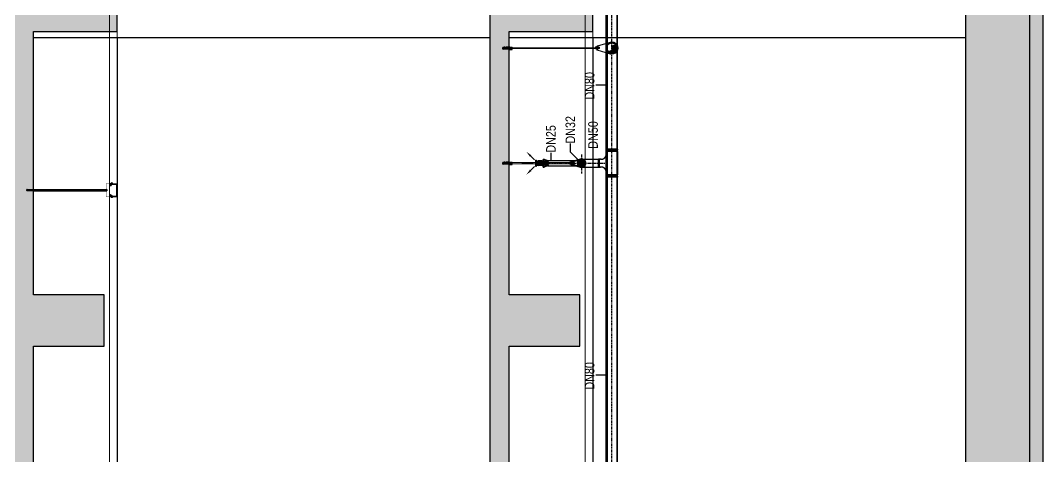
# Model space of a CAD drawing. Header units: millimetres. Extents: x -379292 to 1221486, y 92049 to 447512.
# Drawn here: x -33176 to -25218, y 181061 to 184454 of the extents above; entities that cross this region are included whole.
import ezdxf
from ezdxf.enums import TextEntityAlignment as Align

# ---------------------------------------------------------------- set-up
doc = ezdxf.new("R2010")
doc.units = ezdxf.units.MM
for name, pattern in [('ACISOTGB', [9, 4, -1, 1, -1, 1, -1]), ('CENTRE', [50.8, 31.75, -6.35, 6.35, -6.35]), ('HIDDEN', [9.525, 6.35, -3.175]), ('SOGUKSU1', [72, 60, -6, 0, -6])]:
    doc.linetypes.add(name, pattern=pattern)
for name, color, linetype in [('05_CONCRETE', 6, 'Continuous'), ('05_CONCRETE VIEW', 142, 'Continuous'), ('05_HATCH CONCRETE', 141, 'Continuous'), ('05_HATCH SOLID-1', 252, 'Continuous'), ('05_INSULATION MEMBRANE', 42, 'HIDDEN'), ('E-CT-TEXT', 7, 'Continuous'), ('M_FIRE_QRSC-K8-PENDENT SPRINKLER', 102, 'Continuous'), ('M_YANGIN_SPR_ CAP', 7, 'Continuous'), ('OZD_TAVA', 50, 'Continuous')]:
    doc.layers.add(name, color=color, linetype=linetype)
for name, color, linetype, lineweight in [('1-MIMARI', 8, 'Continuous', 9), ('1-YANGIN BORUSU-2', 5, 'SOGUKSU1', 30), ('1-YANGIN BORUSU-3', 1, 'SOGUKSU1', 30), ('e_kesit_cizgisi', 7, 'Continuous', 9)]:
    doc.layers.add(name, color=color, linetype=linetype, lineweight=lineweight)
doc.styles.add('DOA.ARIAL', font='arial.ttf')

# ---------------------------------------------------------------- blocks, each defined once
blk = doc.blocks.new('A$C6a8db8d0')
at = {"layer": '05_HATCH CONCRETE', "ltscale": 25}
h = blk.add_hatch(dxfattribs=at)
h.set_pattern_fill('ANSI33', color=256, scale=1.5, angle=180, style=0)
h.set_pattern_definition([(225, (-88179.537, -273658.197), (6.7351921, -6.7351921), []), (225, (-88186.273, -273658.197), (6.7351921, -6.7351921), [4.7625, -2.38125])])
h.paths.add_polyline_path([(5815, 1180), (5795, 1180), (5795, 1160), (-1895, 1160), (-1895, 1080), (-1845, 1080), (-1845, 1145), (-1635, 1145), (-1635, 1090), (-1595, 1090), (-1595, 1145), (-1335, 1145), (-1335, 1090), (-1295, 1090), (-1295, 1145), (-1090, 1145), (-1090, 1080), (-1040, 1080), (-1040, 1145), (-835, 1145), (-835, 1090), (-795, 1090), (-795, 1145), (-535, 1145), (-535, 1090), (-495, 1090), (-495, 1145), (-290, 1145), (-290, 1080), (-240, 1080), (-240, 1145), (-35, 1145), (-35, 1090), (5, 1090), (5, 1145), (265, 1145), (265, 1090), (305, 1090), (305, 1145), (510, 1145), (510, 1080), (560, 1080), (560, 1145), (765, 1145), (765, 1090), (805, 1090), (805, 1145), (1065, 1145), (1065, 1090), (1105, 1090), (1105, 1145), (1310, 1145), (1310, 1080), (1360, 1080), (1360, 1145), (1565, 1145), (1565, 1090), (1605, 1090), (1605, 1145), (1865, 1145), (1865, 1090), (1905, 1090), (1905, 1145), (2110, 1145), (2110, 1080), (2160, 1080), (2160, 1145), (2365, 1145), (2365, 1090), (2405, 1090), (2405, 1145), (2665, 1145), (2665, 1090), (2705, 1090), (2705, 1145), (2910, 1145), (2910, 1080), (2960, 1080), (2960, 1145), (3165, 1145), (3165, 1090), (3205, 1090), (3205, 1145), (3465, 1145), (3465, 1090), (3505, 1090), (3505, 1145), (3710, 1145), (3710, 1080), (3760, 1080), (3760, 1145), (3965, 1145), (3965, 1090), (4005, 1090), (4005, 1145), (4265, 1145), (4265, 1090), (4305, 1090), (4305, 1145), (4510, 1145), (4510, 1080), (4560, 1080), (4560, 1145), (4765, 1145), (4765, 1090), (4805, 1090), (4805, 1145), (5065, 1145), (5065, 1090), (5105, 1090), (5105, 1145), (5310, 1145), (5310, 1080), (5360, 1080), (5360, 1145), (5540, 1145), (5540, 1090), (5580, 1090), (5580, 1145), (5765, 1145), (5765, 1080), (5815, 1080)])
at = {"layer": '05_HATCH CONCRETE', "ltscale": 25, "transparency": 33554671}
h = blk.add_hatch(dxfattribs=at)
h.set_pattern_fill('ANSI33', color=256, scale=1.5, angle=180)
h.set_pattern_definition([(225, (-8686.666, 32930.851), (6.735192, -6.735192), []), (225, (-8693.402, 32930.851), (6.735192, -6.735192), [4.7625, -2.38125])])
h.paths.add_polyline_path([(-8675, 790), (-8675, 420), (-8725, 420), (-8725, 370), (9165, 370), (9165, 420), (9115, 420), (9115, 810), (9095, 810), (9095, 790), (5815, 790), (5815, 810), (5795, 810), (5795, 790), (-1895, 790), (-1895, 710), (-1845, 710), (-1845, 775), (-1635, 775), (-1635, 720), (-1595, 720), (-1595, 775), (-1335, 775), (-1335, 720), (-1295, 720), (-1295, 775), (-1090, 775), (-1090, 710), (-1040, 710), (-1040, 775), (-835, 775), (-835, 720), (-795, 720), (-795, 775), (-535, 775), (-535, 720), (-495, 720), (-495, 775), (-290, 775), (-290, 710), (-240, 710), (-240, 775), (-35, 775), (-35, 720), (5, 720), (5, 775), (265, 775), (265, 720), (305, 720), (305, 775), (510, 775), (510, 710), (560, 710), (560, 775), (765, 775), (765, 720), (805, 720), (805, 775), (1065, 775), (1065, 720), (1105, 720), (1105, 775), (1310, 775), (1310, 710), (1360, 710), (1360, 775), (1565, 775), (1565, 720), (1605, 720), (1605, 775), (1865, 775), (1865, 720), (1905, 720), (1905, 775), (2110, 775), (2110, 710), (2160, 710), (2160, 775), (2365, 775), (2365, 720), (2405, 720), (2405, 775), (2665, 775), (2665, 720), (2705, 720), (2705, 775), (2910, 775), (2910, 710), (2960, 710), (2960, 775), (3165, 775), (3165, 720), (3205, 720), (3205, 775), (3465, 775), (3465, 720), (3505, 720), (3505, 775), (3710, 775), (3710, 710), (3760, 710), (3760, 775), (3965, 775), (3965, 720), (4005, 720), (4005, 775), (4265, 775), (4265, 720), (4305, 720), (4305, 775), (4510, 775), (4510, 710), (4560, 710), (4560, 775), (4765, 775), (4765, 720), (4805, 720), (4805, 775), (5065, 775), (5065, 720), (5105, 720), (5105, 775), (5310, 775), (5310, 710), (5360, 710), (5360, 775), (5540, 775), (5540, 720), (5580, 720), (5580, 775), (5760, 775), (5760, 710), (5810, 710), (5810, 775), (6110, 775), (6110, 710), (6160, 710), (6160, 775), (6365, 775), (6365, 720), (6405, 720), (6405, 775), (6665, 775), (6665, 720), (6705, 720), (6705, 775), (6910, 775), (6910, 710), (6960, 710), (6960, 775), (7165, 775), (7165, 720), (7205, 720), (7205, 775), (7465, 775), (7465, 720), (7505, 720), (7505, 775), (7710, 775), (7710, 710), (7760, 710), (7760, 775), (7965, 775), (7965, 720), (8005, 720), (8005, 775), (8265, 775), (8265, 720), (8305, 720), (8305, 775), (8510, 775), (8510, 710), (8560, 710), (8560, 775), (8790, 775), (8790, 720), (8830, 720), (8830, 775), (9085, 775), (9085, 420), (-8645, 420), (-8645, 775), (-8270, 775), (-8270, 710), (-8220, 710), (-8220, 775), (-8015, 775), (-8015, 720), (-7975, 720), (-7975, 775), (-7715, 775), (-7715, 720), (-7675, 720), (-7675, 775), (-7470, 775), (-7470, 710), (-7420, 710), (-7420, 775), (-7215, 775), (-7215, 720), (-7175, 720), (-7175, 775), (-6915, 775), (-6915, 720), (-6875, 720), (-6875, 775), (-6670, 775), (-6670, 710), (-6620, 710), (-6620, 775), (-6415, 775), (-6415, 720), (-6375, 720), (-6375, 775), (-6115, 775), (-6115, 720), (-6075, 720), (-6075, 775), (-5870, 775), (-5870, 710), (-5820, 710), (-5820, 775), (-5615, 775), (-5615, 720), (-5575, 720), (-5575, 775), (-5315, 775), (-5315, 720), (-5275, 720), (-5275, 775), (-5070, 775), (-5070, 710), (-5020, 710), (-5020, 775), (-4815, 775), (-4815, 720), (-4775, 720), (-4775, 775), (-4515, 775), (-4515, 720), (-4475, 720), (-4475, 775), (-4270, 775), (-4270, 710), (-4220, 710), (-4220, 775), (-4015, 775), (-4015, 720), (-3975, 720), (-3975, 775), (-3715, 775), (-3715, 720), (-3675, 720), (-3675, 775), (-3470, 775), (-3470, 710), (-3420, 710), (-3420, 775), (-3215, 775), (-3215, 720), (-3175, 720), (-3175, 775), (-2915, 775), (-2915, 720), (-2875, 720), (-2875, 775), (-2670, 775), (-2670, 710), (-2620, 710), (-2620, 775), (-2435, 775), (-2435, 720), (-2395, 720), (-2395, 775), (-2175, 775), (-2175, 720), (-2135, 720), (-2135, 775), (-1955, 775), (-1955, 710), (-1905, 710), (-1905, 790)])
at = {"layer": '05_HATCH SOLID-1', "ltscale": 25}
h = blk.add_hatch(dxfattribs=at)
h.set_pattern_fill('AR-CONC', color=256, scale=0.025)
h.set_pattern_definition([(50, (-8686.6663, 32930.8506), (4.55461672, -0.39847714), [0.47625, -5.23875]), (355, (-8686.6663, 32930.8506), (-0.88108554, 4.77642113), [0.381, -4.1910146]), (100.451445, (-8686.287, 32930.8174), (3.6735312, 4.3779438), [0.4047502, -4.4522561]), (46.1842, (-8686.6663, 32932.1206), (6.776976, -1.0510582), [0.714375, -7.858125]), (96.635558, (-8686.1016, 32932.033), (5.9351034, 6.1856531), [0.6071256, -6.6783902]), (351.184151, (-8686.666, 32932.1206), (5.9351034, 6.1856531), [0.5714992, -6.2864933]), (21, (-8686.0313, 32931.803), (3.7903598, -2.55662995), [0.47625, -5.23875]), (326, (-8686.0313, 32931.803), (1.5450507, 4.60469915), [0.381, -4.191]), (71.451445, (-8685.7155, 32931.59), (5.3354105, 2.0480692), [0.4047502, -4.45224844]), (37.5, (-8686.6663, 32930.8506), (0.07721508, 2.11387597), [0, -4.1402, 0, -4.2545, 0, -4.206875]), (7.5, (-8686.6663, 32930.8506), (1.67049156, 2.50451437), [0, -2.4257, 0, -4.04495, 0, -1.603375]), (327.5, (-8688.0824, 32930.8506), (3.38976488, -0.1432186), [0, -1.5875, 0, -4.953, 0, -6.57225]), (317.5, (-8688.7174, 32930.8506), (3.70322953, 0.63566228), [0, -2.06375, 0, -3.2893, 0, -4.66725])])
h.paths.add_polyline_path([(9165, 360), (-8725, 360), (-8725, 370), (9165, 370)])
at = {"layer": '05_CONCRETE'}
for points in [[(-1090, 1080), (-1040, 1080), (-1040, 1145), (-835, 1145), (-835, 1090), (-795, 1090), (-795, 1145), (-535, 1145), (-535, 1090), (-495, 1090), (-495, 1145), (-290, 1145), (-290, 1080), (-240, 1080), (-240, 1145), (-35, 1145), (-35, 1090), (5, 1090), (5, 1145), (265, 1145), (265, 1090), (305, 1090)], [(-8725, 370), (9165, 370)], [(5795, 790), (-1895, 790)], [(-1090, 710), (-1040, 710), (-1040, 775), (-835, 775), (-835, 720), (-795, 720), (-795, 775), (-535, 775), (-535, 720), (-495, 720), (-495, 775), (-290, 775), (-290, 710), (-240, 710), (-240, 775), (-35, 775), (-35, 720), (5, 720), (5, 775), (265, 775), (265, 720), (305, 720)], [(9085, 420), (-8645, 420)]]:
    blk.add_lwpolyline(points, dxfattribs=at)
at = {"layer": '05_CONCRETE VIEW', "ltscale": 20, "flags": 128}
for points in [[(-295, 790), (-295, 1145)], [(-295, 1080), (-1035, 1080)], [(-295, 420), (-295, 775)], [(-295, 710), (-1035, 710)]]:
    blk.add_lwpolyline(points, dxfattribs=at)
at = {"layer": '05_CONCRETE VIEW', "elevation": 0}
blk.add_lwpolyline([(9165, 360), (-8725, 360), (-8725, 370), (9165, 370)], close=True, dxfattribs=at)
at = {"layer": '05_INSULATION MEMBRANE', "color": 1, "ltscale": 5, "const_width": 0.2, "elevation": 0}
blk.add_lwpolyline([(-8675.3, 790), (-8675.3, 420.29), (-8725.3, 420.29), (-8725.3, 359.5), (9165.29, 359.5)], dxfattribs=at)
blk = doc.blocks.new('*U1139')
h = blk.add_hatch()
h.set_pattern_fill('ANSI31', color=256, scale=0.1, angle=180)
h.set_pattern_definition([(225, (-8e-08, -8.7207), (0.2245064, -0.2245064), [])])
h.paths.add_polyline_path([(-4.45, 0, 1), (4.44, 0, 1)])
h.paths.add_polyline_path([(4.04, 0, -1), (-4.04, 0, -1)], flags=16)
h = blk.add_hatch(color=256)
h.dxf.hatch_style = 1
h.paths.add_polyline_path([(0, -4.04, 1), (0, 0, -1), (0, 4.04, 0.414214), (-4.04, 0, 0.414214)])
at = {"color": 7}
for p, q in [((-1.17, 79.62), (-1.17, 79.87)), ((-1.17, 79.87), (1.23, 79.87)), ((-1.17, 79.62), (1.23, 79.62)), ((1.23, 79.62), (1.23, 79.87)), ((-0.88, 79.53), (-0.88, 78.7)), ((-0.88, 78.53), (-0.88, 77.7)), ((-0.73, 78.62), (0.79, 78.62)), ((-0.73, 77.62), (0.79, 77.62)), ((-0.58, 79.53), (-0.58, 78.7)), ((-0.58, 78.53), (-0.58, 77.7)), ((0.64, 79.53), (0.64, 78.7)), ((0.64, 78.53), (0.64, 77.7)), ((0.94, 79.53), (0.94, 78.7)), ((0.94, 78.53), (0.94, 77.7))]:
    blk.add_line(p, q, dxfattribs=at)
at = {"color": 7, "ltscale": 0.5}
for p, q in [((-0.69, 83.79), (-0.61, 84.03)), ((-0.69, 83.27), (-0.69, 83.79)), ((-0.69, 83.27), (-0.61, 83.17)), ((-0.69, 82.21), (-0.61, 82.31)), ((-0.69, 80.28), (-0.69, 82.21)), ((-0.69, 81.58), (-0.66, 82.02)), ((-0.69, 81.58), (-0.42, 81.58)), ((-0.69, 80.95), (-0.66, 81.38)), ((-0.69, 80.95), (-0.42, 80.95)), ((-0.69, 80.28), (0.77, 80.28)), ((-0.69, 79.87), (-0.69, 80.09)), ((0.77, 80.09), (-0.69, 80.09)), ((-0.66, 82.02), (-0.42, 82.02)), ((-0.66, 81.38), (-0.42, 81.38)), ((-0.61, 84.03), (-0.33, 84.03)), ((-0.61, 82.31), (-0.61, 83.17)), ((-0.47, 84.19), (-0.6, 84.58)), ((-0.54, 84.9), (0.62, 84.9)), ((-0.54, 84.79), (0.62, 84.79)), ((-0.47, 84.03), (-0.47, 84.19)), ((-0.47, 84.19), (0.55, 84.19)), ((-0.42, 82.02), (-0.42, 81.58)), ((-0.42, 81.38), (-0.42, 80.95)), ((-0.33, 84.03), (0.04, 83.66)), ((-0.22, 83.29), (0.3, 83.29)), ((-0.22, 83.29), (-0.22, 82.5)), ((-0.22, 82.94), (0.3, 82.94)), ((-0.22, 82.5), (0.04, 82.24)), ((-0.08, 80.7), (-0.08, 80.51)), ((0.41, 84.03), (0.04, 83.66)), ((0.04, 83.66), (0.04, 83.29)), ((0.3, 82.5), (0.04, 82.24)), ((0.04, 82.24), (0.04, 80.82)), ((0.16, 80.7), (0.16, 80.51)), ((0.3, 83.29), (0.3, 82.5)), ((0.69, 84.03), (0.41, 84.03)), ((0.74, 82.02), (0.5, 82.02)), ((0.5, 82.02), (0.5, 81.58)), ((0.77, 81.58), (0.5, 81.58)), ((0.74, 81.38), (0.5, 81.38)), ((0.5, 81.38), (0.5, 80.95)), ((0.77, 80.95), (0.5, 80.95)), ((0.55, 84.19), (0.68, 84.58)), ((0.55, 84.03), (0.55, 84.19)), ((0.77, 83.79), (0.69, 84.03)), ((0.77, 83.27), (0.69, 83.17)), ((0.69, 82.31), (0.69, 83.17)), ((0.77, 82.21), (0.69, 82.31)), ((0.77, 81.58), (0.74, 82.02)), ((0.77, 80.95), (0.74, 81.38)), ((0.77, 83.27), (0.77, 83.79)), ((0.77, 80.28), (0.77, 82.21)), ((0.77, 79.87), (0.77, 80.09))]:
    blk.add_line(p, q, dxfattribs=at)
at = {"color": 7, "linetype": 'Continuous', "lineweight": 5}
for p, q in [((-0.34, 77.62), (-0.34, 12.64)), ((0.66, 77.62), (0.66, 12.64))]:
    blk.add_line(p, q, dxfattribs=at)
at = {"lineweight": 5}
for p, q in [((-0.8, 11.91), (1.12, 11.91)), ((-0.8, 11.07), (1.12, 11.07)), ((-0.64, 12.52), (-0.64, 12.03)), ((-0.64, 10.95), (-0.64, 10.46)), ((-0.47, 12.64), (0.79, 12.64)), ((-0.47, 10.34), (0.79, 10.34)), ((-0.29, 12.52), (-0.29, 12.03)), ((-0.29, 10.95), (-0.29, 10.46)), ((-0.29, 10.34), (-0.29, 9.86)), ((-0.29, 9.86), (0.61, 9.86)), ((-0.29, 9.86), (-0.21, 9.78)), ((-0.21, 9.78), (0.53, 9.78)), ((0.61, 9.86), (0.53, 9.78)), ((0.61, 12.52), (0.61, 12.03)), ((0.61, 10.95), (0.61, 10.46)), ((0.61, 10.34), (0.61, 9.86)), ((0.96, 12.52), (0.96, 12.03)), ((0.96, 10.95), (0.96, 10.46))]:
    blk.add_line(p, q, dxfattribs=at)
at = {"linetype": 'CENTRE', "lineweight": 5}
for p, q in [((-0.8, 11.75), (-0.8, 11.91)), ((-0.8, 11.23), (-0.8, 11.07)), ((1.12, 11.75), (1.12, 11.91)), ((1.12, 11.23), (1.12, 11.07))]:
    blk.add_line(p, q, dxfattribs=at)
at = {"color": 7, "linetype": 'Continuous', "lineweight": 15}
for p, q in [((-0.73, 11.5), (-0.73, 11.25)), ((0.81, 11.5), (0.81, 11.75))]:
    blk.add_line(p, q, dxfattribs=at)
blk.add_lwpolyline([(-4.4, 1.34), (-1.32, 11.43, -0.329751), (-1.22, 11.5), (1.06, 11.5), (1.06, 11.75), (-1.29, 11.75, 0.329751), (-1.53, 11.57), (-4.64, 1.42, 1.351422), (4.64, 1.42), (1.61, 11.32, 0.329751), (1.37, 11.5), (-0.98, 11.5), (-0.98, 11.25), (1.3, 11.25, -0.329751), (1.39, 11.17), (4.4, 1.34, -1.351422)], format="xyb", close=True, dxfattribs=at)
for radius in [4.45, 4.04]:
    blk.add_circle((0, 0), radius)
at = {"color": 7}
for centre, radius, start, end in [((-0.73, 79.44), 0.176, 30.25522, 149.74478), ((0.03, 77.45), 2.16, 73.65681, 106.34319), ((0.79, 79.44), 0.176, 30.25522, 149.74478), ((-0.73, 78.79), 0.176, 210.25522, 329.74478), ((-0.73, 78.44), 0.176, 30.25522, 149.74478), ((-0.73, 77.79), 0.176, 210.25522, 329.74478), ((0.03, 80.78), 2.16, 253.65681, 286.34319), ((0.03, 76.45), 2.16, 73.65681, 106.34319), ((0.03, 79.78), 2.16, 253.65681, 286.34319), ((0.79, 78.79), 0.176, 210.25522, 329.74478), ((0.79, 78.44), 0.176, 30.25522, 149.74478), ((0.79, 77.79), 0.176, 210.25522, 329.74478)]:
    blk.add_arc(centre, radius, start, end, dxfattribs=at)
at = {"color": 7, "ltscale": 0.5}
for centre, radius, start, end in [((-0.71, 80.18), 0.0963, 278.9277, 81.0723), ((-0.44, 84.65), 0.177, 125.93795, 201.79087), ((-0.37, 84.85), 0.177, 163.86441, 201.79087), ((0.04, 80.7), 0.118, 0, 180), ((0.04, 80.51), 0.118, 180, 0), ((0.45, 84.85), 0.177, 338.20913, 16.13559), ((0.52, 84.65), 0.177, 338.20913, 54.06205), ((0.79, 80.18), 0.0963, 98.9277, 261.0723)]:
    blk.add_arc(centre, radius, start, end, dxfattribs=at)
at = {"lineweight": 5}
for centre, radius, start, end in [((-0.47, 12.46), 0.188, 20.8221, 159.1779), ((-0.47, 12.1), 0.188, 200.8221, 339.1779), ((-0.47, 10.89), 0.188, 20.8221, 159.1779), ((-0.47, 10.53), 0.188, 200.8221, 339.1779), ((0.16, 11.74), 0.907, 60.07925, 119.92075), ((0.16, 12.82), 0.907, 240.07925, 299.92075), ((0.16, 10.17), 0.907, 60.07925, 119.92075), ((0.16, 11.25), 0.907, 240.07925, 299.92075), ((0.79, 12.46), 0.188, 20.8221, 159.1779), ((0.79, 12.1), 0.188, 200.8221, 339.1779), ((0.79, 10.89), 0.188, 20.8221, 159.1779), ((0.79, 10.53), 0.188, 200.8221, 339.1779)]:
    blk.add_arc(centre, radius, start, end, dxfattribs=at)
blk.add_arc((0, -2.02), 2.02, 270, 90)
blk = doc.blocks.new('A$C12965CA4')
at = {"layer": 'M_FIRE_QRSC-K8-PENDENT SPRINKLER'}
for p, q in [((126, 366, -796227), (126, 377, -796227)), ((126, 377, -796227), (126, 377, -796227)), ((131, 381, -796227), (131, 369, -796227)), ((141, 370, -796227), (141, 357, -796227)), ((208, 370, -796227), (141, 370, -796227)), ((145, 391, -796227), (167, 399, -796227)), ((149, 398, -796227), (145, 391, -796227)), ((149, 432, -796227), (149, 398, -796227)), ((149, 420, -796227), (201, 420, -796227)), ((195, 371, -796227), (155, 371, -796227)), ((157, 379, -796227), (193, 379, -796227)), ((190, 392, -796227), (160, 392, -796227)), ((160, 392, -796227), (160, 370, -796227)), ((190, 391, -796227), (160, 391, -796227)), ((190, 390, -796227), (160, 390, -796227)), ((190, 389, -796227), (160, 388, -796227)), ((190, 387, -796227), (160, 387, -796227)), ((190, 386, -796227), (160, 386, -796227)), ((190, 385, -796227), (160, 384, -796227)), ((190, 383, -796227), (160, 383, -796227)), ((190, 382, -796227), (160, 381, -796227)), ((190, 380, -796227), (160, 380, -796227)), ((190, 379, -796227), (160, 379, -796227)), ((190, 378, -796227), (160, 377, -796227)), ((190, 376, -796227), (160, 376, -796227)), ((190, 375, -796227), (160, 375, -796227)), ((190, 374, -796227), (160, 373, -796227)), ((190, 372, -796227), (160, 372, -796227)), ((161, 419, -796227), (161, 407, -796227)), ((164, 420, -796227), (185, 420, -796227)), ((164, 406, -796227), (185, 406, -796227)), ((165, 420, -796227), (185, 420, -796227)), ((167, 399, -796227), (167, 406, -796227)), ((167, 399, -796227), (168, 396, -796227)), ((183, 399, -796227), (167, 399, -796227)), ((168, 419, -796227), (168, 407, -796227)), ((168, 396, -796227), (168, 406, -796227)), ((168, 396, -796227), (182, 396, -796227)), ((182, 419, -796227), (182, 407, -796227)), ((182, 396, -796227), (182, 406, -796227)), ((183, 399, -796227), (182, 396, -796227)), ((183, 399, -796227), (183, 406, -796227)), ((204, 391, -796227), (183, 399, -796227)), ((189, 419, -796227), (189, 407, -796227)), ((190, 392, -796227), (190, 370, -796227)), ((201, 432, -796227), (201, 398, -796227)), ((201, 398, -796227), (204, 391, -796227)), ((208, 370, -796227), (208, 357, -796227)), ((219, 381, -796227), (219, 369, -796227)), ((223, 366, -796227), (223, 377, -796227)), ((223, 377, -796227), (223, 377, -796227)), ((127, 366, -796227), (147, 366, -796227)), ((166, 284, -796227), (137, 282, -796227)), ((137, 282, -796227), (137, 278, -796227)), ((137, 282, -796227), (181, 282, -796227)), ((213, 278, -796227), (137, 278, -796227)), ((137, 278, -796227), (213, 278, -796227)), ((208, 357, -796227), (141, 357, -796227)), ((148, 348, -796227), (148, 307, -796227)), ((155, 351, -796227), (151, 351, -796227)), ((195, 351, -796227), (155, 351, -796227)), ((195, 348, -796227), (155, 348, -796227)), ((157, 348, -796227), (158, 344, -796227)), ((158, 344, -796227), (158, 307, -796227)), ((192, 344, -796227), (158, 344, -796227)), ((158, 332, -796227), (158, 342, -796227)), ((192, 342, -796227), (158, 342, -796227)), ((158, 332, -796227), (158, 332, -796227)), ((159, 348, -796227), (160, 344, -796227)), ((165, 342, -796227), (165, 341, -796227)), ((184, 341, -796227), (165, 341, -796227)), ((171, 303, -796227), (166, 284, -796227)), ((166, 284, -796227), (175, 284, -796227)), ((213, 282, -796227), (169, 282, -796227)), ((170, 282, -796227), (175, 284, -796227)), ((170, 278, -796227), (170, 282, -796227)), ((171, 341, -796227), (171, 303, -796227)), ((178, 303, -796227), (171, 303, -796227)), ((183, 284, -796227), (175, 284, -796227)), ((179, 282, -796227), (175, 284, -796227)), ((178, 341, -796227), (178, 303, -796227)), ((178, 303, -796227), (183, 284, -796227)), ((179, 278, -796227), (179, 282, -796227)), ((183, 284, -796227), (213, 282, -796227)), ((184, 342, -796227), (184, 341, -796227)), ((191, 348, -796227), (190, 344, -796227)), ((191, 332, -796227), (191, 342, -796227)), ((192, 332, -796227), (191, 332, -796227)), ((193, 348, -796227), (192, 344, -796227)), ((192, 344, -796227), (192, 307, -796227)), ((195, 351, -796227), (199, 351, -796227)), ((202, 348, -796227), (202, 307, -796227)), ((223, 366, -796227), (203, 366, -796227)), ((213, 282, -796227), (213, 278, -796227))]:
    blk.add_line(p, q, dxfattribs=at)
at = {"layer": 'M_FIRE_QRSC-K8-PENDENT SPRINKLER', "elevation": -796227}
for points in [[(88, 216), (134, 262)], [(261, 216), (215, 262)], [(175, 180), (175, 245)]]:
    blk.add_lwpolyline(points, dxfattribs=at)
at = {"layer": 'M_FIRE_QRSC-K8-PENDENT SPRINKLER'}
for centre, radius, start, end in [((126, 383, -796227), 5.11, 270, 338.8169), ((125, 411, -796227), 42.7, 270.9413, 306.0333), ((1391, -108, -796227), 1352, 156.8896, 158.8169), ((175, 274, -796227), 95.9, 73.1867, 106.8133), ((139, 427, -796227), 10.2, 336.8896, 0), ((157, 368, -796227), 10.2, 90, 129.1092), ((164, 415, -796227), 5.73, 90, 127.8789), ((164, 411, -796227), 5.73, 232.1211, 270), ((164, 415, -796227), 5.73, 52.1211, 90), ((164, 411, -796227), 5.73, 270, 307.8789), ((175, 399, -796227), 21.1, 70.5288, 109.4712), ((175, 427, -796227), 21.1, 250.5288, 289.4712), ((185, 415, -796227), 5.73, 90, 127.8789), ((185, 411, -796227), 5.73, 232.1211, 270), ((185, 415, -796227), 5.73, 52.1211, 90), ((185, 411, -796227), 5.73, 270, 307.8789), ((193, 368, -796227), 10.2, 50.8908, 90), ((224, 411, -796227), 42.7, 233.9667, 269.0587), ((-1042, -108, -796227), 1352, 21.1831, 23.1545), ((223, 383, -796227), 5.11, 201.1831, 270), ((127, 366, -796227), 0.511, 180, 270), ((151, 348, -796227), 3.33, 90, 180), ((170, 306, -796227), 22.4, 179.9553, 260.6114), ((151, 353, -796227), 4.03, 337.4729, 59.0301), ((155, 350, -796227), 1.88, 90, 270), ((171, 305, -796227), 13.6, 171.7173, 258.7369), ((178, 305, -796227), 13.6, 281.2631, 8.2827), ((180, 306, -796227), 22.4, 279.3886, 0.0447), ((198, 353, -796227), 4.03, 120.9699, 202.5271), ((195, 350, -796227), 1.88, 270, 90), ((199, 348, -796227), 3.33, 0, 90), ((223, 366, -796227), 0.511, 270, 0)]:
    blk.add_arc(centre, radius, start, end, dxfattribs=at)
for points in [[(97, 207, -796227), (37, 165, -796227), (80, 224, -796227)], [(187, 180, -796227), (175, 108, -796227), (163, 180, -796227)], [(270, 224, -796227), (312, 165, -796227), (253, 207, -796227)]]:
    blk.add_solid(points, dxfattribs=at)
blk = doc.blocks.new('*U1157')
h = blk.add_hatch()
h.set_pattern_fill('ANSI31', color=256, scale=0.1, angle=180)
h.set_pattern_definition([(225, (-1e-07, -6.29572), (0.224506, -0.224506), [])])
h.paths.add_polyline_path([(-2.12, 0, 1), (2.12, 0, 1)])
h.paths.add_polyline_path([(1.79, 0, -1), (-1.8, 0, -1)], flags=16)
h = blk.add_hatch(color=256)
h.dxf.hatch_style = 1
h.paths.add_polyline_path([(0, -1.8, 1), (0, 0, -1), (0, 1.79, 0.414214), (-1.8, 0, 0.414214)])
at = {"color": 7}
for p, q in [((-1.17, 55.93), (-1.17, 56.18)), ((-1.17, 56.18), (1.23, 56.18)), ((-1.17, 55.93), (1.23, 55.93)), ((-0.88, 55.84), (-0.88, 55.02)), ((-0.58, 55.84), (-0.58, 55.02)), ((0.64, 55.84), (0.64, 55.02)), ((0.94, 55.84), (0.94, 55.02)), ((1.23, 55.93), (1.23, 56.18)), ((-0.88, 54.84), (-0.88, 54.02)), ((-0.73, 54.93), (0.79, 54.93)), ((-0.73, 53.93), (0.79, 53.93)), ((-0.58, 54.84), (-0.58, 54.02)), ((0.64, 54.84), (0.64, 54.02)), ((0.94, 54.84), (0.94, 54.02))]:
    blk.add_line(p, q, dxfattribs=at)
at = {"color": 7, "ltscale": 0.5}
for p, q in [((-0.69, 60.11), (-0.61, 60.35)), ((-0.69, 59.58), (-0.69, 60.11)), ((-0.69, 59.58), (-0.61, 59.49)), ((-0.69, 58.53), (-0.61, 58.62)), ((-0.69, 56.59), (-0.69, 58.53)), ((-0.69, 57.9), (-0.66, 58.34)), ((-0.69, 57.9), (-0.42, 57.9)), ((-0.69, 57.26), (-0.66, 57.7)), ((-0.69, 57.26), (-0.42, 57.26)), ((-0.69, 56.59), (0.77, 56.59)), ((-0.69, 56.18), (-0.69, 56.4)), ((0.77, 56.4), (-0.69, 56.4)), ((-0.66, 58.34), (-0.42, 58.34)), ((-0.66, 57.7), (-0.42, 57.7)), ((-0.61, 60.35), (-0.33, 60.35)), ((-0.61, 58.62), (-0.61, 59.49)), ((-0.47, 60.5), (-0.6, 60.9)), ((-0.54, 61.22), (0.62, 61.22)), ((-0.54, 61.1), (0.62, 61.1)), ((-0.47, 60.35), (-0.47, 60.5)), ((-0.47, 60.5), (0.55, 60.5)), ((-0.42, 58.34), (-0.42, 57.9)), ((-0.42, 57.7), (-0.42, 57.26)), ((-0.33, 60.35), (0.04, 59.98)), ((-0.22, 59.61), (0.3, 59.61)), ((-0.22, 59.61), (-0.22, 58.82)), ((-0.22, 59.26), (0.3, 59.26)), ((-0.22, 58.82), (0.04, 58.56)), ((-0.08, 57.02), (-0.08, 56.82)), ((0.41, 60.35), (0.04, 59.98)), ((0.04, 59.98), (0.04, 59.61)), ((0.3, 58.82), (0.04, 58.56)), ((0.04, 58.56), (0.04, 57.14)), ((0.16, 57.02), (0.16, 56.82)), ((0.3, 59.61), (0.3, 58.82)), ((0.69, 60.35), (0.41, 60.35)), ((0.74, 58.34), (0.5, 58.34)), ((0.5, 58.34), (0.5, 57.9)), ((0.77, 57.9), (0.5, 57.9)), ((0.74, 57.7), (0.5, 57.7)), ((0.5, 57.7), (0.5, 57.26)), ((0.77, 57.26), (0.5, 57.26)), ((0.55, 60.5), (0.68, 60.9)), ((0.55, 60.35), (0.55, 60.5)), ((0.77, 60.11), (0.69, 60.35)), ((0.77, 59.58), (0.69, 59.49)), ((0.69, 58.62), (0.69, 59.49)), ((0.77, 58.53), (0.69, 58.62)), ((0.77, 57.9), (0.74, 58.34)), ((0.77, 57.26), (0.74, 57.7)), ((0.77, 59.58), (0.77, 60.11)), ((0.77, 56.59), (0.77, 58.53)), ((0.77, 56.18), (0.77, 56.4))]:
    blk.add_line(p, q, dxfattribs=at)
at = {"color": 7, "linetype": 'Continuous', "lineweight": 5}
for p, q in [((-0.47, 53.93), (-0.47, 7.94)), ((0.53, 53.93), (0.53, 7.94))]:
    blk.add_line(p, q, dxfattribs=at)
at = {"lineweight": 5}
for p, q in [((-0.93, 7.21), (0.99, 7.21)), ((-0.93, 6.57), (0.99, 6.57)), ((-0.78, 7.82), (-0.78, 7.33)), ((-0.78, 6.45), (-0.78, 5.96)), ((-0.6, 7.94), (0.65, 7.94)), ((-0.6, 5.84), (0.65, 5.84)), ((-0.43, 7.82), (-0.43, 7.33)), ((-0.43, 6.45), (-0.43, 5.96)), ((-0.43, 5.84), (-0.43, 5.36)), ((-0.43, 5.36), (0.48, 5.36)), ((-0.43, 5.36), (-0.35, 5.28)), ((-0.35, 5.28), (0.4, 5.28)), ((0.48, 5.36), (0.4, 5.28)), ((0.48, 7.82), (0.48, 7.33)), ((0.48, 6.45), (0.48, 5.96)), ((0.48, 5.84), (0.48, 5.36)), ((0.83, 7.82), (0.83, 7.33)), ((0.83, 6.45), (0.83, 5.96))]:
    blk.add_line(p, q, dxfattribs=at)
at = {"linetype": 'CENTRE', "lineweight": 5}
for p, q in [((-0.93, 7.05), (-0.93, 7.21)), ((-0.93, 6.73), (-0.93, 6.57)), ((0.99, 7.05), (0.99, 7.21)), ((0.99, 6.73), (0.99, 6.57))]:
    blk.add_line(p, q, dxfattribs=at)
at = {"color": 7, "linetype": 'Continuous', "lineweight": 15}
for p, q in [((-0.7, 6.89), (-0.7, 6.75)), ((0.65, 6.9), (0.65, 7.05))]:
    blk.add_line(p, q, dxfattribs=at)
blk.add_lwpolyline([(-2.3, 0.42), (-1.11, 6.82, -0.361502), (-1.01, 6.9), (0.9, 6.9), (0.9, 7.05), (-1.1, 7.05, 0.361502), (-1.24, 6.93), (-2.44, 0.45, 1.202369), (2.37, 0.45), (1.2, 6.77, 0.361502), (1.05, 6.89), (-0.95, 6.89), (-0.95, 6.75), (0.97, 6.75, -0.361502), (1.07, 6.66), (2.23, 0.42, -1.202369)], format="xyb", close=True, dxfattribs=at)
for radius in [2.12, 1.79]:
    blk.add_circle((0, 0), radius)
at = {"color": 7}
for centre, radius, start, end in [((-0.73, 55.75), 0.176, 30.25522, 149.74478), ((0.03, 53.77), 2.16, 73.65681, 106.34319), ((0.79, 55.75), 0.176, 30.25522, 149.74478), ((-0.73, 55.11), 0.176, 210.25522, 329.74478), ((-0.73, 54.75), 0.176, 30.25522, 149.74478), ((-0.73, 54.11), 0.176, 210.25522, 329.74478), ((0.03, 57.09), 2.16, 253.65681, 286.34319), ((0.03, 52.77), 2.16, 73.65681, 106.34319), ((0.03, 56.09), 2.16, 253.65681, 286.34319), ((0.79, 55.11), 0.176, 210.25522, 329.74478), ((0.79, 54.75), 0.176, 30.25522, 149.74478), ((0.79, 54.11), 0.176, 210.25522, 329.74478)]:
    blk.add_arc(centre, radius, start, end, dxfattribs=at)
at = {"color": 7, "ltscale": 0.5}
for centre, radius, start, end in [((-0.71, 56.5), 0.0963, 278.9277, 81.0723), ((-0.44, 60.96), 0.177, 125.93795, 201.79087), ((-0.37, 61.17), 0.177, 163.86441, 201.79087), ((0.04, 57.02), 0.118, 0, 180), ((0.04, 56.82), 0.118, 180, 0), ((0.45, 61.17), 0.177, 338.20913, 16.13559), ((0.52, 60.96), 0.177, 338.20913, 54.06205), ((0.79, 56.5), 0.0963, 98.9277, 261.0723)]:
    blk.add_arc(centre, radius, start, end, dxfattribs=at)
for centre, start, end in [((0, 0.9), 90, 270), ((0, -0.9), 270, 90)]:
    blk.add_arc(centre, 0.897, start, end)
at = {"lineweight": 5}
for centre, radius, start, end in [((-0.6, 7.76), 0.188, 20.8221, 159.1779), ((-0.6, 7.4), 0.188, 200.8221, 339.1779), ((-0.6, 6.39), 0.188, 20.8221, 159.1779), ((-0.6, 6.03), 0.188, 200.8221, 339.1779), ((0.03, 7.04), 0.907, 60.07925, 119.92075), ((0.03, 8.12), 0.907, 240.07925, 299.92075), ((0.03, 5.67), 0.907, 60.07925, 119.92075), ((0.03, 6.75), 0.907, 240.07925, 299.92075), ((0.65, 7.76), 0.188, 20.8221, 159.1779), ((0.65, 7.4), 0.188, 200.8221, 339.1779), ((0.65, 6.39), 0.188, 20.8221, 159.1779), ((0.65, 6.03), 0.188, 200.8221, 339.1779)]:
    blk.add_arc(centre, radius, start, end, dxfattribs=at)
blk = doc.blocks.new('*U1144')
h = blk.add_hatch()
h.set_pattern_fill('ANSI31', color=256, scale=0.1, angle=180)
h.set_pattern_definition([(225, (-8e-08, -7.19072), (0.224506, -0.224506), [])])
h.paths.add_polyline_path([(-3.02, 0, 1), (3.01, 0, 1)])
h.paths.add_polyline_path([(2.65, 0, -1), (-2.65, 0, -1)], flags=16)
h = blk.add_hatch(color=256)
h.dxf.hatch_style = 1
h.paths.add_polyline_path([(0, -2.65, 1), (0, 0, -1), (0, 2.65, 0.414214), (-2.65, 0, 0.414214)])
at = {"color": 7}
for p, q in [((-1.17, 55.93), (-1.17, 56.18)), ((-1.17, 56.18), (1.23, 56.18)), ((-1.17, 55.93), (1.23, 55.93)), ((-0.88, 55.84), (-0.88, 55.02)), ((-0.58, 55.84), (-0.58, 55.02)), ((0.64, 55.84), (0.64, 55.02)), ((0.94, 55.84), (0.94, 55.02)), ((1.23, 55.93), (1.23, 56.18)), ((-0.88, 54.84), (-0.88, 54.02)), ((-0.73, 54.93), (0.79, 54.93)), ((-0.73, 53.93), (0.79, 53.93)), ((-0.58, 54.84), (-0.58, 54.02)), ((0.64, 54.84), (0.64, 54.02)), ((0.94, 54.84), (0.94, 54.02))]:
    blk.add_line(p, q, dxfattribs=at)
at = {"color": 7, "ltscale": 0.5}
for p, q in [((-0.69, 60.11), (-0.61, 60.35)), ((-0.69, 59.58), (-0.69, 60.11)), ((-0.69, 59.58), (-0.61, 59.49)), ((-0.69, 58.53), (-0.61, 58.62)), ((-0.69, 56.59), (-0.69, 58.53)), ((-0.69, 57.9), (-0.66, 58.34)), ((-0.69, 57.9), (-0.42, 57.9)), ((-0.69, 57.26), (-0.66, 57.7)), ((-0.69, 57.26), (-0.42, 57.26)), ((-0.69, 56.59), (0.77, 56.59)), ((-0.69, 56.18), (-0.69, 56.4)), ((0.77, 56.4), (-0.69, 56.4)), ((-0.66, 58.34), (-0.42, 58.34)), ((-0.66, 57.7), (-0.42, 57.7)), ((-0.61, 60.35), (-0.33, 60.35)), ((-0.61, 58.62), (-0.61, 59.49)), ((-0.47, 60.5), (-0.6, 60.9)), ((-0.54, 61.22), (0.62, 61.22)), ((-0.54, 61.1), (0.62, 61.1)), ((-0.47, 60.35), (-0.47, 60.5)), ((-0.47, 60.5), (0.55, 60.5)), ((-0.42, 58.34), (-0.42, 57.9)), ((-0.42, 57.7), (-0.42, 57.26)), ((-0.33, 60.35), (0.04, 59.98)), ((-0.22, 59.61), (0.3, 59.61)), ((-0.22, 59.61), (-0.22, 58.82)), ((-0.22, 59.26), (0.3, 59.26)), ((-0.22, 58.82), (0.04, 58.56)), ((-0.08, 57.02), (-0.08, 56.82)), ((0.41, 60.35), (0.04, 59.98)), ((0.04, 59.98), (0.04, 59.61)), ((0.3, 58.82), (0.04, 58.56)), ((0.04, 58.56), (0.04, 57.14)), ((0.16, 57.02), (0.16, 56.82)), ((0.3, 59.61), (0.3, 58.82)), ((0.69, 60.35), (0.41, 60.35)), ((0.74, 58.34), (0.5, 58.34)), ((0.5, 58.34), (0.5, 57.9)), ((0.77, 57.9), (0.5, 57.9)), ((0.74, 57.7), (0.5, 57.7)), ((0.5, 57.7), (0.5, 57.26)), ((0.77, 57.26), (0.5, 57.26)), ((0.55, 60.5), (0.68, 60.9)), ((0.55, 60.35), (0.55, 60.5)), ((0.77, 60.11), (0.69, 60.35)), ((0.77, 59.58), (0.69, 59.49)), ((0.69, 58.62), (0.69, 59.49)), ((0.77, 58.53), (0.69, 58.62)), ((0.77, 57.9), (0.74, 58.34)), ((0.77, 57.26), (0.74, 57.7)), ((0.77, 59.58), (0.77, 60.11)), ((0.77, 56.59), (0.77, 58.53)), ((0.77, 56.18), (0.77, 56.4))]:
    blk.add_line(p, q, dxfattribs=at)
at = {"color": 7, "linetype": 'Continuous', "lineweight": 5}
for p, q in [((-0.47, 53.93), (-0.47, 9.24)), ((0.53, 53.93), (0.53, 9.24))]:
    blk.add_line(p, q, dxfattribs=at)
at = {"lineweight": 5}
for p, q in [((-0.93, 8.51), (0.99, 8.51)), ((-0.78, 9.12), (-0.78, 8.63)), ((-0.6, 9.24), (0.65, 9.24)), ((-0.43, 9.12), (-0.43, 8.63)), ((0.48, 9.12), (0.48, 8.63)), ((0.83, 9.12), (0.83, 8.63)), ((-0.93, 7.87), (0.99, 7.87)), ((-0.78, 7.75), (-0.78, 7.26)), ((-0.6, 7.14), (0.65, 7.14)), ((-0.43, 7.75), (-0.43, 7.26)), ((-0.43, 7.14), (-0.43, 6.66)), ((-0.43, 6.66), (0.48, 6.66)), ((-0.43, 6.66), (-0.35, 6.58)), ((-0.35, 6.58), (0.4, 6.58)), ((0.48, 6.66), (0.4, 6.58)), ((0.48, 7.75), (0.48, 7.26)), ((0.48, 7.14), (0.48, 6.66)), ((0.83, 7.75), (0.83, 7.26))]:
    blk.add_line(p, q, dxfattribs=at)
at = {"linetype": 'CENTRE', "lineweight": 5}
for p, q in [((-0.93, 8.35), (-0.93, 8.51)), ((-0.93, 8.03), (-0.93, 7.87)), ((0.99, 8.35), (0.99, 8.51)), ((0.99, 8.03), (0.99, 7.87))]:
    blk.add_line(p, q, dxfattribs=at)
at = {"color": 7, "linetype": 'Continuous', "lineweight": 15}
for p, q in [((-0.69, 8.19), (-0.69, 8.04)), ((0.73, 8.2), (0.73, 8.35))]:
    blk.add_line(p, q, dxfattribs=at)
blk.add_lwpolyline([(-3.19, 0.85), (-1.24, 8.13, -0.339454), (-1.14, 8.2), (0.98, 8.2), (0.98, 8.35), (-1.22, 8.35, 0.339454), (-1.36, 8.24), (-3.33, 0.89, 1.303225), (3.33, 0.89), (1.41, 8.08, 0.339454), (1.26, 8.19), (-0.94, 8.19), (-0.94, 8.04), (1.18, 8.04, -0.339454), (1.28, 7.97), (3.19, 0.85, -1.303225)], format="xyb", close=True, dxfattribs=at)
for radius in [3.02, 2.65]:
    blk.add_circle((0, 0), radius)
at = {"color": 7}
for centre, radius, start, end in [((-0.73, 55.75), 0.176, 30.25522, 149.74478), ((0.03, 53.77), 2.16, 73.65681, 106.34319), ((0.79, 55.75), 0.176, 30.25522, 149.74478), ((-0.73, 55.11), 0.176, 210.25522, 329.74478), ((-0.73, 54.75), 0.176, 30.25522, 149.74478), ((-0.73, 54.11), 0.176, 210.25522, 329.74478), ((0.03, 57.09), 2.16, 253.65681, 286.34319), ((0.03, 52.77), 2.16, 73.65681, 106.34319), ((0.03, 56.09), 2.16, 253.65681, 286.34319), ((0.79, 55.11), 0.176, 210.25522, 329.74478), ((0.79, 54.75), 0.176, 30.25522, 149.74478), ((0.79, 54.11), 0.176, 210.25522, 329.74478)]:
    blk.add_arc(centre, radius, start, end, dxfattribs=at)
at = {"color": 7, "ltscale": 0.5}
for centre, radius, start, end in [((-0.71, 56.5), 0.0963, 278.9277, 81.0723), ((-0.44, 60.96), 0.177, 125.93795, 201.79087), ((-0.37, 61.17), 0.177, 163.86441, 201.79087), ((0.04, 57.02), 0.118, 0, 180), ((0.04, 56.82), 0.118, 180, 0), ((0.45, 61.17), 0.177, 338.20913, 16.13559), ((0.52, 60.96), 0.177, 338.20913, 54.06205), ((0.79, 56.5), 0.0963, 98.9277, 261.0723)]:
    blk.add_arc(centre, radius, start, end, dxfattribs=at)
at = {"lineweight": 5}
for centre, radius, start, end in [((-0.6, 9.06), 0.188, 20.8221, 159.1779), ((-0.6, 8.7), 0.188, 200.8221, 339.1779), ((0.03, 8.34), 0.907, 60.07925, 119.92075), ((0.03, 9.42), 0.907, 240.07925, 299.92075), ((0.65, 9.06), 0.188, 20.8221, 159.1779), ((0.65, 8.7), 0.188, 200.8221, 339.1779), ((-0.6, 7.69), 0.188, 20.8221, 159.1779), ((-0.6, 7.33), 0.188, 200.8221, 339.1779), ((0.03, 6.97), 0.907, 60.07925, 119.92075), ((0.03, 8.04), 0.907, 240.07925, 299.92075), ((0.65, 7.69), 0.188, 20.8221, 159.1779), ((0.65, 7.33), 0.188, 200.8221, 339.1779)]:
    blk.add_arc(centre, radius, start, end, dxfattribs=at)
blk.add_arc((0, 1.33), 1.32, 90, 270)
blk = doc.blocks.new('A$C97cb1696')
at = {"color": 3, "ltscale": 25}
for p, q in [((0, 10.8), (-8.89, 10.8)), ((-8.89, 10.8), (-8.89, 10)), ((0, 10), (-8.89, 10)), ((0, 9.2), (-8.89, 9.2)), ((-8.89, 9.2), (-8.89, 6.86)), ((-8.09, 10), (-8.09, 9.2)), ((-0.8, 10), (-0.8, 9.2)), ((0, 10.8), (0, 10)), ((0, 9.2), (0, -9.2)), ((-14.75, 3.01), (-15.25, 3.01)), ((-15.25, 3.01), (-15.25, -3.02)), ((-14.75, 3.01), (-14.75, -3.02)), ((-14.25, 2.51), (-14.75, 2.51)), ((-12.74, 3.01), (-14.25, 3.01)), ((-14.25, 3.01), (-14.25, -3.02)), ((-14.75, -3.02), (-15.25, -3.02)), ((-14.25, -2.52), (-14.75, -2.52)), ((-12.74, -3.02), (-14.25, -3.02)), ((-8.89, -6.86), (-8.89, -9.2)), ((0, -9.2), (-8.89, -9.2)), ((0, -10), (-8.89, -10)), ((-8.89, -10), (-8.89, -10.8)), ((0, -10.8), (-8.89, -10.8)), ((-8.09, -9.2), (-8.09, -10)), ((-0.8, -9.2), (-0.8, -10)), ((0, -10), (0, -10.8))]:
    blk.add_line(p, q, dxfattribs=at)
for centre, start, end in [((-12.74, 6.86), 270, 0), ((-12.74, -6.86), 0, 90)]:
    blk.add_arc(centre, 3.85, start, end, dxfattribs=at)
blk = doc.blocks.new('smn')
for p, q in [((-0.8, 0.55), (-0.65, 0.64)), ((-0.8, 0.55), (-0.8, 0.09)), ((-0.8, 0.09), (-0.65, 0)), ((0.65, 0.64), (-0.65, 0.64)), ((0.65, 0), (-0.65, 0)), ((-0.4, 0.55), (-0.4, 0.09)), ((0.4, 0.55), (0.4, 0.09)), ((0.8, 0.55), (0.65, 0.64)), ((0.8, 0.09), (0.65, 0)), ((0.8, 0.55), (0.8, 0.09))]:
    blk.add_line(p, q)
for centre, radius, start, end in [((-0.65, 0.24), 0.404, 51.78679, 90), ((-0.65, 0.4), 0.404, 270, 308.21321), ((0, -0.33), 0.967, 65.5673, 114.4327), ((0, 0.97), 0.967, 245.5673, 294.4327), ((0.65, 0.24), 0.404, 90, 128.21321), ((0.65, 0.4), 0.404, 231.78679, 270)]:
    blk.add_arc(centre, radius, start, end)
blk = doc.blocks.new('A$C23387eba')
h = blk.add_hatch()
h.set_pattern_fill('ANSI31', color=241, scale=1500, style=0)
h.set_pattern_definition([(315, (-421266.87, 1258294.907), (10.60660172, 10.60660172), [])])
h.paths.add_polyline_path([(44, 395), (64, 506), (57, 516), (53, 516), (32, 396), (32, 68), (44, 68)])
h.paths.add_polyline_path([(-44, 68), (-32, 68), (-32, 396), (-53, 516), (-57, 516), (-64, 506), (-44, 395)])
h = blk.add_hatch()
h.set_pattern_fill('ANSI31', color=241, scale=1000, angle=90, style=0)
h.set_pattern_definition([(45, (-421266.87, 1258294.907), (-7.07106781, 7.07106781), [])])
edge = h.paths.add_edge_path()
edge.add_line((-26, 496), (-35, 496))
edge.add_ellipse((-35, 484), major_axis=(-8.49, 8.49), ratio=1, start_angle=-44.99996, end_angle=55.00004)
edge.add_line((-47, 482), (-41, 446))
edge.add_ellipse((-29, 448), major_axis=(8.49, 8.49), ratio=1, start_angle=145.00004, end_angle=225.00004)
edge.add_line((-29, 436), (-26, 436))
edge.add_line((-26, 436), (-26, 496))
edge = h.paths.add_edge_path()
edge.add_line((26, 496), (35, 496))
edge.add_ellipse((35, 484), major_axis=(8.49, 8.49), ratio=1, start_angle=305.00004, end_angle=405.00004, ccw=False)
edge.add_line((47, 482), (41, 446))
edge.add_ellipse((29, 448), major_axis=(-8.49, 8.49), ratio=1, start_angle=135.00004, end_angle=215.00004, ccw=False)
edge.add_line((29, 436), (26, 436))
edge.add_line((26, 436), (26, 496))
at = {"color": 241}
for p, q in [((-64, 506, 996), (-57, 516, 996)), ((-44, 395, 996), (-64, 506, 996)), ((-57, 516, 996), (-32, 516, 996)), ((-32, 396, 996), (-53, 516, 996)), ((-41, 446, 996), (-47, 482, 996)), ((-44, 68, 996), (-44, 395, 996)), ((-26, 68, 996), (-44, 68, 996)), ((-26, 68, 996), (-44, 68, 996)), ((-35, 496, 996), (35, 496, 996)), ((-32, 530, 996), (-26, 536, 996)), ((-32, 496, 996), (-32, 530, 996)), ((-32, 436, 996), (-32, 496, 996)), ((-32, 68, 996), (-32, 436, 996)), ((29, 436, 996), (-29, 436, 996)), ((-26, 536, 996), (-26, 496, 996)), ((-26, 536, 996), (26, 536, 996)), ((-26, 496, 996), (-26, 436, 996)), ((-26, 496, 996), (-26, 436, 996)), ((-26, 436, 996), (-26, 68, 996)), ((32, 530, 996), (26, 536, 996)), ((26, 536, 996), (26, 496, 996)), ((26, 496, 996), (26, 436, 996)), ((26, 436, 996), (26, 68, 996)), ((44, 68, 996), (26, 68, 996)), ((44, 68, 996), (26, 68, 996)), ((32, 496, 996), (32, 530, 996)), ((32, 396, 996), (53, 516, 996)), ((32, 516, 996), (57, 516, 996)), ((32, 436, 996), (32, 496, 996)), ((32, 68, 996), (32, 436, 996)), ((47, 482, 996), (41, 446, 996)), ((44, 394, 996), (64, 506, 996)), ((44, 68, 996), (44, 396, 996)), ((64, 506, 996), (57, 516, 996))]:
    blk.add_line(p, q, dxfattribs=at)
at = {"color": 241, "extrusion": (0, 0, -1)}
for centre, major_axis, start_param, end_param in [((-35, 484, 996), (-8.49, 8.49), 5.323254, 7.068583), ((-29, 448, 996), (-8.49, 8.49), 3.92699, 5.323254), ((29, 448, 996), (-8.49, 8.49), 2.530727, 3.92699), ((35, 484, 996), (8.49, 8.49), -0.785399, 0.95993)]:
    blk.add_ellipse(centre, major_axis=major_axis, ratio=1, start_param=start_param, end_param=end_param, dxfattribs=at)
at = {"layer": 'E-CT-TEXT'}
for p, q in [((-52, 64), (52, 64)), ((-52, 64), (-52, 56)), ((-52, 56), (52, 56)), ((52, 64), (52, 56))]:
    blk.add_line(p, q, dxfattribs=at)
at = {"layer": 'E-CT-TEXT', "xscale": 80, "yscale": 80, "zscale": 80}
blk.add_blockref('smn', (0, 0), dxfattribs=at)
blk = doc.blocks.new('cıvata -pul')
for p, q in [((52, 59), (-52, 59)), ((-52, 59), (-52, 54)), ((52, 54), (-52, 54)), ((52, 59), (52, 54))]:
    blk.add_line(p, q)
at = {"xscale": 80, "yscale": 80, "zscale": 80}
blk.add_blockref('smn', (0, 0), dxfattribs=at)
blk = doc.blocks.new('CIVATA')
for p, q in [((-21.5, 0.1, -5674.6), (-20.1, 0.1, -5674.6)), ((-20.1, 0.1, -5674.6), (-20.1, -0.1, -5674.6)), ((-18.9, 5.9, -5674.6), (-18.5, 5.9, -5674.6)), ((-18.5, 5.9, -5674.6), (-18.5, -5.9, -5674.6)), ((-18.5, 3, -5674.6), (-7, 3, -5674.6)), ((-18.5, 3, -5674.6), (-16.7, 1.9, -1418.7)), ((-16.7, 1.9, -1418.7), (-16.7, -1.9, -1418.7)), ((-15.6, -6.7, -5674.6), (-15.6, 6.7, -5674.6)), ((-15.6, 6.7, -5674.6), (-14.9, 6.7, -5674.6)), ((-14.9, 6.7, -5674.6), (-14.9, -4.9, -5674.6)), ((-14.2, 6, -5674.6), (-14.9, 4.9, -5674.6)), ((-10.7, 6, -5674.6), (-14.2, 6, -5674.6)), ((-10.7, 3, -5674.6), (-14.2, 3, -5674.6)), ((-10.7, 6, -5674.6), (-10.1, 4.9, -5674.6)), ((-10.1, 4.9, -5674.6), (-10.1, -4.9, -5674.6)), ((-7, 3, -1418.7), (-7, -3, -1418.7)), ((-21.5, -0.1, -5674.6), (-20.1, -0.1, -5674.6)), ((-18.5, -5.9, -5674.6), (-18.9, -5.9, -5674.6)), ((-18.5, -3, -5674.6), (-16.7, -1.9, -1418.7)), ((-18.5, -3, -5674.6), (-7, -3, -5674.6)), ((-15.6, -6.7, -5674.6), (-14.9, -6.7, -5674.6)), ((-14.9, -4.6, -5674.6), (-14.9, -6.7, -5674.6)), ((-14.2, -6, -5674.6), (-14.9, -4.9, -5674.6)), ((-10.7, -3, -5674.6), (-14.2, -3, -5674.6)), ((-10.7, -6, -5674.6), (-14.2, -6, -5674.6)), ((-10.7, -6, -5674.6), (-10.1, -4.9, -5674.6))]:
    blk.add_line(p, q)
for centre, radius, start, end in [((-14.4, 0.3, -5674.6), 7.17, 129.56707, 181.67754), ((-11.8, 4.9, -5674.6), 3.03, 180, 218.21321), ((-7.6, 0, -5674.6), 7.25, 155.5673, 204.4327), ((-13.1, 4.9, -5674.6), 3.03, 321.78679, 0), ((-17.3, 0, -5674.6), 7.25, 335.5673, 24.4327), ((-14.4, -0.3, -5674.6), 7.17, 178.32246, 230.43293), ((-11.8, -4.9, -5674.6), 3.03, 141.78679, 180), ((-13.1, -4.9, -5674.6), 3.03, 0, 38.21321)]:
    blk.add_arc(centre, radius, start, end)
blk = doc.blocks.new('*U1107')
at = {"layer": 'e_kesit_cizgisi', "ltscale": 25}
blk.add_line((-0.46, -60.06), (0.57, -60.06), dxfattribs=at)
at = {"layer": 'e_kesit_cizgisi', "ltscale": 25, "const_width": 0.2, "elevation": 0.2}
for points in [[(-5.2, -121.56), (-5.2, -116.54), (0.2, -116.54)], [(5.18, -121.56), (5.18, -116.54), (-0.23, -116.54)]]:
    blk.add_lwpolyline(points, dxfattribs=at)
at = {"layer": 'OZD_TAVA', "color": 31, "true_color": 0xfecc66}
for p, q in [((-0.46, -60.06, -0.02), (-0.51, -116.54, 0.2)), ((0.57, -60.06, -0.02), (0.51, -116.54, 0.2))]:
    blk.add_line(p, q, dxfattribs=at)
at = {"layer": 'OZD_TAVA', "color": 1}
for p, q in [((-5.02, -119.87, -0.04), (-5.02, -125.06, -0.04)), ((-5.02, -125.06, -0.04), (4.99, -125.06, -0.28)), ((-4.72, -119.65, -0.04), (-4.72, -124.76, -0.04)), ((-4.72, -124.76, -0.04), (4.69, -124.76, -0.28)), ((-3.97, -119.65, -0.04), (-3.97, -120.49, -0.04)), ((-3.97, -120.49, -0.04), (-3.67, -120.49, -0.04)), ((-3.67, -119.87, -0.04), (-3.67, -120.49, -0.04)), ((3.64, -119.87, -0.04), (3.64, -120.49, -0.04)), ((3.94, -120.49, -0.04), (3.64, -120.49, -0.04)), ((3.94, -120.49, -0.04), (3.64, -120.49, -0.04)), ((3.94, -119.65, -0.04), (3.94, -120.49, -0.04)), ((3.94, -119.65, -0.04), (3.94, -120.49, -0.04)), ((4.68, -119.65, -0.04), (4.68, -124.76, -0.04)), ((4.98, -119.87, -0.04), (4.98, -125.06, -0.04))]:
    blk.add_line(p, q, dxfattribs=at)
for centre, radius, start, end in [((-4.35, -119.75, -0.04), 0.684, 349.6444, 190.3556), ((-4.35, -119.75, -0.04), 0.385, 13.81853, 166.18147), ((4.31, -119.75, -0.04), 0.684, 349.6444, 190.3556), ((4.31, -119.75, -0.04), 0.385, 13.81853, 166.18147)]:
    blk.add_arc(centre, radius, start, end, dxfattribs=at)
at = {"layer": 'E-CT-TEXT', "xscale": 0.009855724012972203, "yscale": 0.009855724012972203, "zscale": 0.009855724012972203}
for p in [(-0.01, -116.52, 0.2), (-0.01, -117.13, 0.2)]:
    blk.add_blockref('cıvata -pul', p, dxfattribs=at)
at = {"layer": 'E-CT-TEXT', "yscale": 0.08000000000000028, "zscale": 0.08000000000000028, "rotation": 180}
for p, xscale in [((-6.2, -120.98, 453.93), 0.08000000000000028), ((6.17, -120.98, 453.93), -0.08000000000000028)]:
    blk.add_blockref('CIVATA', p, dxfattribs=dict(at, xscale=xscale))
at = {"layer": 'e_kesit_cizgisi', "ltscale": 25, "xscale": 0.01, "yscale": 0.01, "zscale": 0.01}
blk.add_blockref('A$C23387eba', (0.05, -60.06), dxfattribs=at)
blk = doc.blocks.new('A$Cc4a6e48b')
at = {"layer": 'e_kesit_cizgisi', "color": 6, "ltscale": 25}
blk.add_lwpolyline([(-6, 242), (-6, 10334.64), (0, 10334.64), (0, 242)], close=True, dxfattribs=at)
at = {"layer": 'e_kesit_cizgisi', "ltscale": 25, "rotation": 90}
blk.add_blockref('*U1107', (-125.06, 8211.48, 0.16), dxfattribs=at)

msp = doc.modelspace()

# ---------------------------------------------------------------- block references
at = {"layer": '1-MIMARI', "ltscale": 25, "xscale": 10, "yscale": 10, "zscale": 10, "rotation": 90}
msp.add_blockref('A$C6a8db8d0', (-21624.5, 187268.8), dxfattribs=at)

# ---------------------------------------------------------------- next in the draw order: linework, layer by layer
at = {"color": 134, "linetype": 'ACISOTGB', "ltscale": 5}
for p, q in [((-28575.8, 151798.9), (-28575.8, 272540.3)), ((-28812.7, 183410.8, 0), (-28812.7, 183263.4, 0))]:
    msp.add_line(p, q, dxfattribs=at)
at = {"color": 3, "ltscale": 25}
for p, q in [((-28620.4, 177682.1), (-28620.4, 199743.2)), ((-28531.5, 177682.1), (-28531.5, 199743.2))]:
    msp.add_line(p, q, dxfattribs=at)
at = {"color": 6, "ltscale": 25}
for p, q in [((-29075.2, 183364.8, 0), (-28812.7, 183364.8, 0)), ((-29075.2, 183322.8, 0), (-28812.7, 183322.8, 0))]:
    msp.add_line(p, q, dxfattribs=at)
at = {"color": 4, "ltscale": 25}
for p, q in [((-28812.8, 183373.9, 0), (-28664.7, 183373.9, 0)), ((-28813.9, 183313.6, 0), (-28664.7, 183313.7, 0))]:
    msp.add_line(p, q, dxfattribs=at)
at = {"color": 6, "linetype": 'ACISOTGB', "ltscale": 5}
msp.add_line((-29075.2, 183343.8, 0), (-28620.4, 183343.8, 0), dxfattribs=at)
at = {"layer": '1-YANGIN BORUSU-3', "linetype": 'ByBlock', "ltscale": 25}
for p, q in [((-28613.9, 272261.8), (-28613.9, 154309.2)), ((-28537.8, 272261.8), (-28537.8, 154309.2))]:
    msp.add_line(p, q, dxfattribs=at)
at = {"layer": 'e_kesit_cizgisi', "color": 5, "ltscale": 25}
msp.add_lwpolyline([(-28784.5, 109121), (-28783, 188757.9), (-28723, 188757.9), (-28724.5, 109121)], close=True, dxfattribs=at)
at = {"layer": 'M_YANGIN_SPR_ CAP', "ltscale": 0.01}
for p, q in [((-28699.7, 183952.6, 0), (-28620.4, 183952.6)), ((-28900.9, 183496.2, -455104.2), (-28900.9, 183431.6, -299827.5)), ((-28900.9, 183431.6, -299827.6), (-28812.7, 183343.4, 0)), ((-28724.5, 183456, -155276.6), (-28724.5, 183343.8)), ((-29051.8, 183425.2, -155276.6), (-29051.8, 183364.8, -9973)), ((-28699.7, 181695.7, 0), (-28620.4, 181695.7))]:
    msp.add_line(p, q, dxfattribs=at)

# ---------------------------------------------------------------- next in the draw order: block references
at = {"color": 30, "xscale": 10, "yscale": 10, "zscale": 10}
msp.add_blockref('A$Cc4a6e48b', (-32424.5, 101018.8), dxfattribs=at)
at = {"layer": '1-YANGIN BORUSU-2', "ltscale": 25, "xscale": 10, "yscale": 10, "zscale": 10}
msp.add_blockref('A$C97cb1696', (-28531.4, 183343.8, 0), dxfattribs=at)
at = {"layer": '1-YANGIN BORUSU-3', "ltscale": 25, "xscale": 10, "yscale": 10, "zscale": 10, "rotation": 90.10874289727377}
for name, p in [('*U1139', (-28575.8, 184239.5)), ('*U1144', (-28812.7, 183343.8, 0)), ('*U1157', (-28812.7, 183343.8, 0))]:
    msp.add_blockref(name, p, dxfattribs=at)
at = {"layer": 'M_FIRE_QRSC-K8-PENDENT SPRINKLER', "xscale": 0.6492520692664615, "yscale": 0.6492520692664615, "zscale": 0.6492520692664615, "rotation": 269.9999999999998}
msp.add_blockref('A$C12965CA4', (-29348, 183457.2, 516952.1), dxfattribs=at)

# ---------------------------------------------------------------- next in the draw order: texts
at = {"layer": 'M_YANGIN_SPR_ CAP', "ltscale": 0.01, "style": 'DOA.ARIAL', "width": 0.8}
for s, p in [('DN80', (-28786.8, 183945.6, -155276.6)), ('DN32', (-28936.7, 183603.3, -455104.2)), ('DN50', (-28760.3, 183563.1, -155276.6)), ('DN25', (-29087.7, 183532.3, -155276.6)), ('DN80', (-28786.8, 181688.7, -155276.6))]:
    msp.add_text(s, height=75, rotation=90, dxfattribs=at).set_placement(p, align=Align.TOP_CENTER)

doc.saveas('drawing.dxf')
